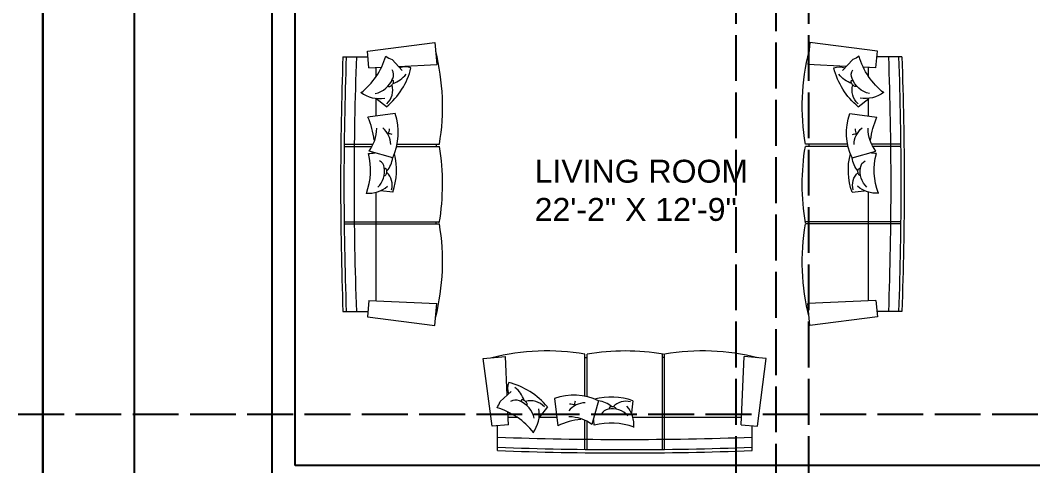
# Model space of a CAD drawing. Header units: inches. Extents: x -9010 to 68966, y 35237 to 36644.
# Drawn here: x -8831.2 to -8566, y 35641.4 to 35758 of the extents above; entities that cross this region are included whole.
import ezdxf

# ---------------------------------------------------------------- set-up
doc = ezdxf.new("R2010")
doc.units = ezdxf.units.IN
doc.linetypes.add('ACAD_ISO02W100', pattern=[15, 12, -3])
for name, color, linetype, lineweight in [('0Y-DIM', 54, 'Continuous', 25), ('0Y-TEXT', 96, 'Continuous', 5), ('0Y-WALLS', 23, 'Continuous', 25)]:
    doc.layers.add(name, color=color, linetype=linetype, lineweight=lineweight)
doc.layers.add('0Y-FURNITURE', color=7, linetype='Continuous', lineweight=9, true_color=0x454545)
doc.styles.get("Standard").update_dxf_attribs({"font": 'arial.ttf'})

# ---------------------------------------------------------------- blocks, each defined once
blk = doc.blocks.new('KOLTUK11')
at = {"layer": '0Y-FURNITURE'}
for p, q in [((-100.06, 120.6), (-100.06, 98.1)), ((-21.06, 119.49), (-21.06, 33.43)), ((-19.06, 119.51), (-19.06, 33.43)), ((48.94, 119.51), (48.94, 94.32)), ((50.94, 119.49), (50.94, 93.31)), ((129.94, 120.6), (129.94, 98.1)), ((-105.04, 98.54), (-112.89, 37.49)), ((-90.09, 97.23), (-105.04, 98.54)), ((-90.09, 97.23), (-92.96, 35.75)), ((38.72, 75.58), (44.68, 97.05)), ((78.59, 73.51), (75.48, 98.09)), ((119.98, 97.23), (134.92, 98.54)), ((119.98, 97.23), (120.52, 85.74)), ((134.92, 98.54), (142.78, 37.49)), ((-90.06, 90.6), (7.56, 90.6)), ((7.75, 75.56), (9, 86.6)), ((76.43, 90.6), (92.37, 90.6)), ((84.9, 81.19), (92.39, 90.85)), ((112.1, 90.6), (119.94, 90.6)), ((117.63, 67.1), (127.58, 76.28)), ((48.94, 72.02), (48.94, 33.43)), ((50.94, 71.59), (50.94, 33.43)), ((121.23, 70.42), (122.85, 35.75)), ((-112.89, 37.49), (-92.96, 35.75)), ((142.78, 37.49), (122.85, 35.75)), ((-21.06, 36.43), (-19.06, 36.43)), ((50.94, 36.43), (48.94, 36.43))]:
    blk.add_line(p, q, dxfattribs=at)
for points in [[(22.76, 83.28, 0.053245), (22.72, 83.11, 0.175914), (22.81, 82.56, 0.103979), (23.43, 81.86, 0.064466), (24.3, 81.37, 0.050626), (25.53, 81.01, 0.050626)], [(25.53, 81.01, 0.050626), (26.81, 80.91, 0.064466), (27.81, 81.07, 0.103979), (28.63, 81.5, 0.175914), (28.91, 81.99, 0.175914), (28.82, 82.54, 0.068381), (28.44, 83.03, 0.064466)], [(103.43, 79.85, 0.053245), (103.29, 79.73, 0.175914), (103.06, 79.15, 0.103979), (103.24, 78.14, 0.064466), (103.78, 77.18, 0.050626), (104.74, 76.14, 0.050626)], [(104.74, 76.14, 0.050626), (105.88, 75.32, 0.064466), (106.9, 74.89, 0.103979), (107.92, 74.83, 0.175914), (108.47, 75.12, 0.175914), (108.69, 75.69, 0.068381), (108.62, 76.37, 0.064466)]]:
    blk.add_lwpolyline(points, format="xyb", dxfattribs=at)
for centre, radius, start, end in [((14.94, -3035.71), 3158.41, 87.91336, 92.08664), ((14.94, -3038.71), 3158.41, 87.91336, 92.08664), ((14.94, -3047.87), 3158.41, 87.91336, 92.08664), ((120.1, 87.57), 27.9, 142.88134, 189.84501), ((149.03, 144.85), 65.63, 218.15758, 253.50458), ((27.45, 155.31), 59.66, 249.48999, 284.83699), ((32.06, 97.15), 25.36, 174.21375, 221.17742), ((68.08, 96.87), 25.36, 178.2735, 191.49113), ((65.66, 125.08), 35.01, 233.17631, 269.54807), ((47.01, 161.33), 69.36, 276.31042, 294.23297), ((26.47, 102.66), 19.74, 223.39126, 280.29978), ((29.2, 90.57), 7.37, 276.25479, 334.78386), ((50.26, 97.35), 19.96, 271.07138, 320.43697), ((118, 95.95), 21.71, 192.05885, 248.96737), ((27.45, 131.87), 59.66, 250.71498, 284.37724), ((14.06, 91.48), 15.4, 253.94738, 317.31928), ((40.99, 97.29), 21.66, 229.12407, 264.09953), ((61.21, 123.69), 53.1, 244.94988, 289.10664), ((55.53, 78.28), 4.77, 332.00647, 20.30172), ((64.26, 86.4), 7.74, 236.70882, 274.52537), ((135.63, 122.83), 65.63, 219.38257, 256.10059), ((99.95, 92.54), 16.94, 222.61497, 285.98687), ((128.57, 82.59), 23.82, 197.79166, 232.76712), ((113.65, 83.02), 8.11, 244.92238, 303.45145), ((153.78, 66.71), 27.9, 146.94109, 159.93675), ((104.56, 64.58), 16.24, 340.38592, 16.76075), ((-55.06, 236.27), 205.67, 255.87327, 279.51559), ((84.94, 236.27), 205.67, 260.48441, 284.12673), ((14.94, 236.27), 205.67, 260.20182, 279.51559)]:
    blk.add_arc(centre, radius, start, end, dxfattribs=at)
blk = doc.blocks.new('A$C2d08eea1')
at = {"layer": '0Y-WALLS', "color": 8}
for p, q in [((0, 271.09), (0, 328.09)), ((6, 271.09), (6, 322.09)), ((0, 135.09), (0, 271.09)), ((6, 169.59), (6, 271.09)), ((287.5, 169.59), (6, 169.59))]:
    blk.add_line(p, q, dxfattribs=at)
at = {"layer": '0Y-FURNITURE', "color": 8, "yscale": 0.2897982237661766, "zscale": 0.2897982237661766}
for p, xscale, rotation in [((53.5, 238.95), 0.2897982237661766, 90), ((129.95, 238.95), -0.2897982237661766, 270), ((96.68, 208.47), 0.2897982237661766, 180)]:
    blk.add_blockref('KOLTUK11', p, dxfattribs=dict(at, xscale=xscale, rotation=rotation))
at = {"layer": '0Y-TEXT', "color": 8, "insert": (68.75, 249.66), "char_height": 6, "attachment_point": 1}
blk.add_mtext_dynamic_manual_height_columns('LIVING ROOM\\P22\'-2" X 12\'-9"', width=91.5239, gutter_width=12.5, heights=[0], dxfattribs=at)

msp = doc.modelspace()

# ---------------------------------------------------------------- linework, layer by layer
at = {"linetype": 'ACAD_ISO02W100'}
for p, q in [((-8765.22, 35410.17), (-8765.22, 35996.51)), ((-8643.72, 35427.14), (-8643.72, 35996.51)), ((-8633.23, 35410.17), (-8633.23, 35996.51)), ((-8624.72, 35427.14), (-8624.72, 35996.51)), ((-8846.71, 35654.88), (-8086.36, 35654.88))]:
    msp.add_line(p, q, dxfattribs=at)
msp.add_lwpolyline([(-8801.24, 35799.95), (-8256.22, 35799.95), (-8256.24, 35471.95), (-8801.24, 35471.95)], close=True)
at = {"layer": '0Y-DIM', "color": 18, "lineweight": 30, "true_color": 0x000000}
msp.add_lwpolyline([(-8765.23, 35471.88), (-8825.23, 35471.88), (-8825.22, 35919.88), (-8196.22, 35919.88), (-8196.23, 35471.88), (-8747.23, 35471.88)], dxfattribs=at)

# ---------------------------------------------------------------- block references
at = {"layer": '0Y-FURNITURE'}
msp.add_blockref('A$C2d08eea1', (-8765.22, 35471.86), dxfattribs=at)

doc.saveas('drawing.dxf')
